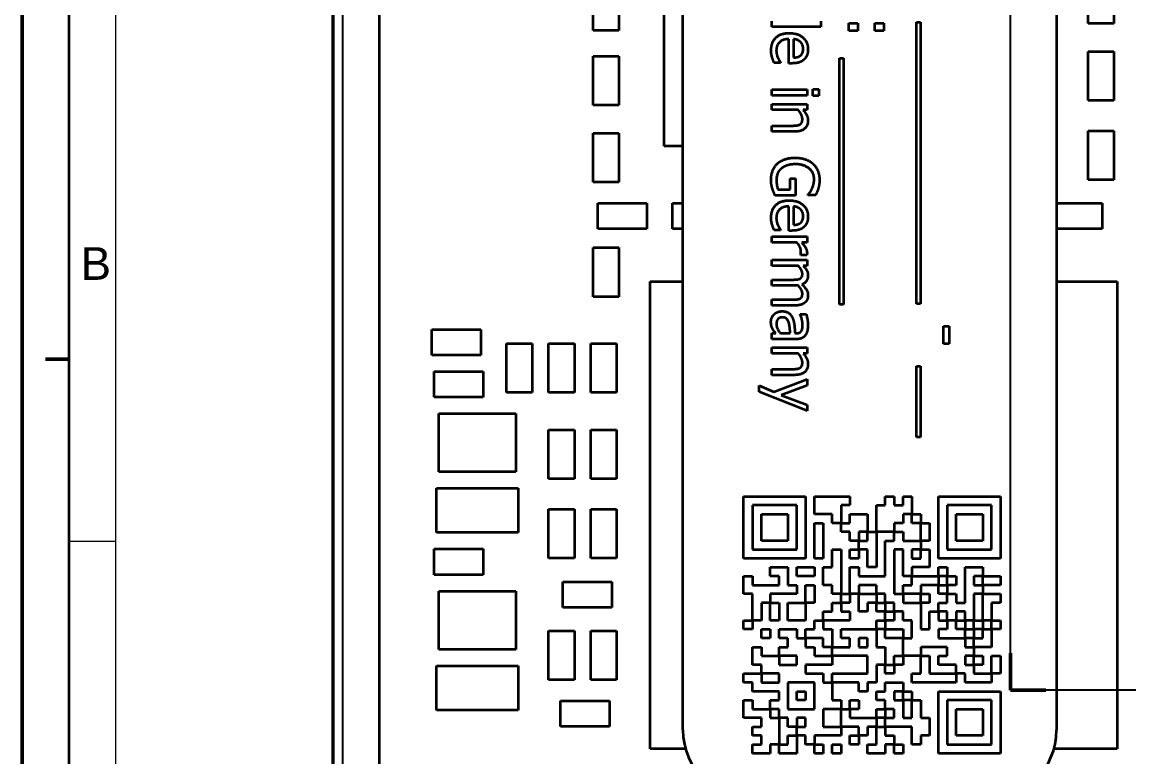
# Model space of a CAD drawing. Header units: millimetres. Extents: x 0 to 119, y 0 to 84.
# Drawn here: x 0 to 23.7, y 50.89 to 66.62 of the extents above; entities that cross this region are included whole.
import ezdxf

# ---------------------------------------------------------------- set-up
doc = ezdxf.new("R2010")
doc.units = ezdxf.units.MM
doc.header["$LTSCALE"] = 0.2
doc.layers.get('0').update_dxf_attribs({"lineweight": 25})
for name, color, linetype, lineweight in [('001', 7, 'Continuous', 50), ('Bemaßung (ISO)', 7, 'Continuous', 18), ('Schnittlinie (ISO)', 7, 'Continuous', 25), ('Sichtbar (ISO)', 7, 'Continuous', 35), ('Sichtbar schmal (ISO)', 7, 'Continuous', 25)]:
    doc.layers.add(name, color=color, linetype=linetype, lineweight=lineweight)
doc.layers.add('Symbole(DIN)', color=3, linetype='Continuous', lineweight=25, true_color=0x00ff00)
doc.styles.add('Aktuell-DIN', font='arial.ttf')
doc.styles.add('Notiztext (DIN)', font='isocpeur.ttf')
doc.dimstyles.new('Standard (DIN)', dxfattribs={"dimscale": 0.2, "dimtxt": 3.5, "dimasz": 2.5, "dimexe": 1, "dimexo": 0, "dimgap": 0.7, "dimtad": 1, "dimtoh": 1, "dimrnd": 1e-08, "dimtxsty": 'Notiztext (DIN)', "dimcen": 0.09, "dimdle": 10, "dimclrd": 256, "dimclre": 256, "dimclrt": 256, "dimazin": 2, "dimtfac": 0.514286, "dimtdec": 4, "dimtmove": 0, "dimatfit": 3, "dimfxl": 1, "dimtolj": 1, "dimlwd": -1, "dimlwe": -1, "dimarcsym": 0})

# ---------------------------------------------------------------- blocks, each defined once
blk = doc.blocks.new('*D25')
at = {"layer": 'Bemaßung (ISO)', "transparency": 16777216}
for p, q in [((35.951, 54.448), (35.951, 39.921)), ((6.651, 46.663), (6.651, 39.921)), ((7.151, 40.121), (35.451, 40.121))]:
    blk.add_line(p, q, dxfattribs=at)
for points in [[(7.151, 40.204), (7.151, 40.037), (6.651, 40.121)], [(35.451, 40.204), (35.451, 40.037), (35.951, 40.121)]]:
    blk.add_solid(points, dxfattribs=at)
at = {"layer": 'Defpoints', "color": 0, "transparency": 16777216}
for p in [(35.951, 54.448), (6.651, 46.663), (35.951, 40.121)]:
    blk.add_point(p, dxfattribs=at)
at = {"layer": 'Bemaßung (ISO)', "transparency": 16777216, "insert": (20.513, 41.101), "char_height": 0.7, "attachment_point": 1, "style": 'Notiztext (DIN)'}
blk.add_mtext('\\A1;29,3', dxfattribs=at)
blk = doc.blocks.new('2DTransSchnitt0')
at = {"layer": 'Schnittlinie (ISO)', "linetype": 'Continuous'}
for p, q in [((105.83, 261.59), (105.83, 384.3)), ((161.75, 261.56), (105.83, 261.59))]:
    blk.add_line(p, q, dxfattribs=at)
at = {"layer": 'Schnittlinie (ISO)', "linetype": 'Continuous', "lineweight": 50}
for p, q in [((105.83, 261.59), (105.83, 265.53)), ((109.62, 261.59), (105.83, 261.59))]:
    blk.add_line(p, q, dxfattribs=at)
blk = doc.blocks.new('Ränder Basler-A2')
at = {"layer": '001'}
for p, q in [((0, 0), (0, 420)), ((2.5, 297), (5, 297))]:
    blk.add_line(p, q, dxfattribs=at)
at = {"layer": '001', "color": 7, "linetype": 'Continuous', "lineweight": 35}
blk.add_line((5, 415), (5, 5), dxfattribs=at)
at = {"layer": '001', "color": 7, "linetype": 'Continuous', "lineweight": 18}
for p, q in [((10, 410), (10, 10)), ((5, 277.53), (10, 277.53))]:
    blk.add_line(p, q, dxfattribs=at)
at = {"layer": 'Symbole(DIN)', "color": 250, "true_color": 0x3f3f3f, "insert": (6.26, 307.24), "char_height": 3.5, "attachment_point": 4, "style": 'Aktuell-DIN'}
blk.add_mtext('\\fArial|b0|i0;B', dxfattribs=at)

msp = doc.modelspace()

# ---------------------------------------------------------------- linework, layer by layer
at = {"layer": 'Sichtbar (ISO)'}
for p, q in [((6.6506, 46.6625), (6.6506, 73.2625)), ((7.6506, 47.9625), (7.6506, 71.9625)), ((13.7506, 63.9625), (13.7506, 71.9625)), ((14.1506, 51.4625), (14.1506, 68.4625)), ((22.1506, 68.4625), (22.1506, 51.4625)), ((22.8256, 66.5875), (22.8256, 67.6375)), ((23.3756, 67.6375), (23.3756, 66.5875)), ((12.2256, 66.4375), (12.2256, 67.4875)), ((12.7756, 67.4875), (12.7756, 66.4375)), ((16.0577, 66.5119), (16.0577, 66.6384)), ((17.1023, 66.6384), (17.1023, 66.5119)), ((19.1497, 60.5873), (19.1497, 66.6116)), ((19.1497, 66.6116), (19.2364, 66.6116)), ((19.2364, 66.6116), (19.2364, 60.5873)), ((12.7756, 66.4375), (12.2256, 66.4375)), ((17.1023, 66.5119), (16.0577, 66.5119)), ((17.7042, 66.4293), (17.7042, 66.5897)), ((17.7042, 66.5897), (17.8954, 66.5897)), ((17.8954, 66.4293), (17.7042, 66.4293)), ((17.8954, 66.5897), (17.8954, 66.4293)), ((18.2633, 66.4293), (18.2633, 66.5897)), ((18.2633, 66.5897), (18.4546, 66.5897)), ((18.4546, 66.4293), (18.2633, 66.4293)), ((18.4546, 66.5897), (18.4546, 66.4293)), ((23.3756, 66.5875), (22.8256, 66.5875)), ((16.4199, 65.7332), (16.4199, 66.2526)), ((16.5164, 66.2526), (16.5164, 65.8564)), ((22.8256, 64.9375), (22.8256, 65.9875)), ((22.8256, 65.9875), (23.3756, 65.9875)), ((23.3756, 65.9875), (23.3756, 64.9375)), ((12.2256, 64.8375), (12.2256, 65.8875)), ((12.2256, 65.8875), (12.7756, 65.8875)), ((12.7756, 65.8875), (12.7756, 64.8375)), ((16.2417, 65.7469), (16.1039, 65.7469)), ((16.2417, 65.7542), (16.2417, 65.7469)), ((16.4888, 65.7332), (16.4199, 65.7332)), ((17.5032, 60.5735), (17.5032, 65.8474)), ((17.5032, 65.8474), (17.5899, 65.8474)), ((17.5899, 65.8474), (17.5899, 60.5735)), ((16.9329, 65.0379), (16.9329, 65.1813)), ((16.9329, 65.1813), (17.0642, 65.1813)), ((17.0642, 65.1813), (17.0642, 65.0379)), ((16.0577, 65.0468), (16.0577, 65.1732)), ((16.0577, 65.1732), (16.8081, 65.1732)), ((16.8081, 65.0468), (16.0577, 65.0468)), ((16.8081, 65.1732), (16.8081, 65.0468)), ((17.0642, 65.0379), (16.9329, 65.0379)), ((12.7756, 64.8375), (12.2256, 64.8375)), ((16.0577, 64.8612), (16.8081, 64.8612)), ((16.0577, 64.7348), (16.0577, 64.8612)), ((16.6185, 64.7348), (16.0577, 64.7348)), ((16.8081, 64.7348), (16.7246, 64.7348)), ((16.8081, 64.8612), (16.8081, 64.7348)), ((23.3756, 64.9375), (22.8256, 64.9375)), ((12.2256, 64.2375), (12.7756, 64.2375)), ((12.2256, 63.1875), (12.2256, 64.2375)), ((12.7756, 64.2375), (12.7756, 63.1875)), ((16.0577, 64.2721), (16.0577, 64.3985)), ((16.0577, 64.3985), (16.4856, 64.3985)), ((16.5447, 64.2721), (16.0577, 64.2721)), ((22.8256, 63.2375), (22.8256, 64.2875)), ((22.8256, 64.2875), (23.3756, 64.2875)), ((23.3756, 64.2875), (23.3756, 63.2375)), ((14.1506, 63.9625), (13.7506, 63.9625)), ((12.7756, 63.1875), (12.2256, 63.1875)), ((16.4442, 63.0354), (16.4442, 63.2672)), ((16.4442, 63.2672), (16.5609, 63.2672)), ((16.5609, 63.2672), (16.5609, 62.9042)), ((23.3756, 63.2375), (22.8256, 63.2375)), ((16.5609, 62.9042), (16.1242, 62.9042)), ((16.1857, 63.0354), (16.4442, 63.0354)), ((16.8292, 62.9082), (16.8292, 62.9196)), ((16.9896, 62.9082), (16.8292, 62.9082)), ((12.3256, 62.1875), (12.3256, 62.7375)), ((12.3256, 62.7375), (13.3756, 62.7375)), ((13.3756, 62.7375), (13.3756, 62.1875)), ((13.9256, 62.1875), (13.9256, 62.7375)), ((13.9256, 62.7375), (14.1506, 62.7375)), ((16.4199, 62.1513), (16.4199, 62.6708)), ((16.5164, 62.6708), (16.5164, 62.2745)), ((22.1506, 62.7375), (23.1256, 62.7375)), ((23.1256, 62.7375), (23.1256, 62.1875)), ((13.3756, 62.1875), (12.3256, 62.1875)), ((14.1506, 62.1875), (13.9256, 62.1875)), ((16.2417, 62.1651), (16.1039, 62.1651)), ((16.2417, 62.1724), (16.2417, 62.1651)), ((16.4888, 62.1513), (16.4199, 62.1513)), ((23.1256, 62.1875), (22.1506, 62.1875)), ((16.0577, 61.8969), (16.0577, 62.0233)), ((16.0577, 62.0233), (16.8081, 62.0233)), ((16.5901, 61.8969), (16.0577, 61.8969)), ((16.8081, 61.8969), (16.6963, 61.8969)), ((16.8081, 62.0233), (16.8081, 61.8969)), ((12.2256, 61.7875), (12.7756, 61.7875)), ((12.2256, 60.7375), (12.2256, 61.7875)), ((12.7756, 61.7875), (12.7756, 60.7375)), ((16.6728, 61.6254), (16.6728, 61.6319)), ((16.8041, 61.6254), (16.6728, 61.6254)), ((16.0577, 61.5273), (16.8081, 61.5273)), ((16.0577, 61.4009), (16.0577, 61.5273)), ((16.6185, 61.4009), (16.0577, 61.4009)), ((16.8081, 61.4009), (16.7254, 61.4009)), ((16.8081, 61.5273), (16.8081, 61.4009)), ((13.4506, 61.0625), (14.1506, 61.0625)), ((13.4506, 51.0625), (13.4506, 61.0625)), ((16.0577, 60.9755), (16.0577, 61.1019)), ((16.0577, 61.1019), (16.4921, 61.1019)), ((16.552, 60.9755), (16.0577, 60.9755)), ((22.1506, 61.0625), (23.4506, 61.0625)), ((23.4506, 61.0625), (23.4506, 51.0625)), ((12.7756, 60.7375), (12.2256, 60.7375)), ((16.0577, 60.55), (16.0577, 60.6764)), ((16.0577, 60.6764), (16.4921, 60.6764)), ((16.552, 60.55), (16.0577, 60.55)), ((17.5899, 60.5735), (17.5032, 60.5735)), ((19.2364, 60.5873), (19.1497, 60.5873)), ((16.6631, 60.3653), (16.7919, 60.3653)), ((16.6631, 60.358), (16.6631, 60.3653)), ((8.7756, 59.4875), (8.7756, 60.0375)), ((8.7756, 60.0375), (9.8256, 60.0375)), ((9.8256, 60.0375), (9.8256, 59.4875)), ((19.7275, 59.7291), (19.7275, 60.1076)), ((19.7275, 60.1076), (19.849, 60.1076)), ((19.849, 60.1076), (19.849, 59.7291)), ((10.3756, 58.6875), (10.3756, 59.7375)), ((10.3756, 59.7375), (10.9256, 59.7375)), ((10.9256, 59.7375), (10.9256, 58.6875)), ((11.2756, 58.6875), (11.2756, 59.7375)), ((11.2756, 59.7375), (11.8256, 59.7375)), ((11.8256, 59.7375), (11.8256, 58.6875)), ((12.1756, 59.7375), (12.7256, 59.7375)), ((12.1756, 58.6875), (12.1756, 59.7375)), ((12.7256, 59.7375), (12.7256, 58.6875)), ((16.0577, 59.828), (16.0577, 59.9544)), ((16.0577, 59.9544), (16.1371, 59.9544)), ((16.5707, 59.828), (16.0577, 59.828)), ((16.2425, 59.9544), (16.4507, 59.9544)), ((16.5512, 59.9544), (16.5755, 59.9544)), ((19.849, 59.7291), (19.7275, 59.7291)), ((16.0577, 59.6505), (16.8081, 59.6505)), ((16.0577, 59.5241), (16.0577, 59.6505)), ((16.6185, 59.5241), (16.0577, 59.5241)), ((16.8081, 59.5241), (16.7246, 59.5241)), ((16.8081, 59.6505), (16.8081, 59.5241)), ((9.8256, 59.4875), (8.7756, 59.4875)), ((8.8256, 58.5875), (8.8256, 59.1375)), ((8.8256, 59.1375), (9.8756, 59.1375)), ((9.8756, 59.1375), (9.8756, 58.5875)), ((16.0577, 59.0614), (16.0577, 59.1878)), ((16.0577, 59.1878), (16.4856, 59.1878)), ((16.5447, 59.0614), (16.0577, 59.0614)), ((19.1497, 57.7283), (19.1497, 59.2502)), ((19.1497, 59.2502), (19.2364, 59.2502)), ((19.2364, 59.2502), (19.2364, 57.7283)), ((15.7814, 58.6983), (15.7814, 58.8337)), ((15.7814, 58.8337), (16.0942, 58.6991)), ((16.0942, 58.6991), (16.8081, 58.9714)), ((16.8081, 58.8353), (16.2522, 58.6303)), ((16.8081, 58.9714), (16.8081, 58.8353)), ((9.8756, 58.5875), (8.8256, 58.5875)), ((10.9256, 58.6875), (10.3756, 58.6875)), ((11.8256, 58.6875), (11.2756, 58.6875)), ((12.7256, 58.6875), (12.1756, 58.6875)), ((16.8081, 58.2948), (15.7814, 58.6983)), ((16.2522, 58.6303), (16.8081, 58.426)), ((16.8081, 58.426), (16.8081, 58.2948)), ((8.9256, 56.9875), (8.9256, 58.2375)), ((8.9256, 58.2375), (10.5756, 58.2375)), ((10.5756, 58.2375), (10.5756, 56.9875)), ((11.2756, 56.8375), (11.2756, 57.8875)), ((11.2756, 57.8875), (11.8256, 57.8875)), ((11.8256, 57.8875), (11.8256, 56.8375)), ((12.1756, 56.8375), (12.1756, 57.8875)), ((12.1756, 57.8875), (12.7256, 57.8875)), ((12.7256, 57.8875), (12.7256, 56.8375)), ((19.2364, 57.7283), (19.1497, 57.7283)), ((10.5756, 56.9875), (8.9256, 56.9875)), ((11.8256, 56.8375), (11.2756, 56.8375)), ((12.7256, 56.8375), (12.1756, 56.8375)), ((8.8756, 55.6875), (8.8756, 56.6375)), ((8.8756, 56.6375), (10.6256, 56.6375)), ((10.6256, 56.6375), (10.6256, 55.6875)), ((15.4506, 55.1349), (15.4506, 56.4625)), ((15.4506, 56.4625), (16.7782, 56.4625)), ((16.7782, 56.4625), (16.7782, 55.1349)), ((16.9679, 56.0832), (16.9679, 56.4625)), ((16.9679, 56.4625), (17.7265, 56.4625)), ((17.7265, 56.4625), (17.7265, 56.2729)), ((18.4851, 56.2729), (18.4851, 56.4625)), ((18.4851, 56.4625), (18.6748, 56.4625)), ((18.6748, 56.4625), (18.6748, 56.2729)), ((18.8644, 56.2729), (18.8644, 56.4625)), ((18.8644, 56.4625), (19.0541, 56.4625)), ((19.0541, 56.4625), (19.0541, 56.0832)), ((19.6231, 56.4625), (20.9506, 56.4625)), ((19.6231, 55.1349), (19.6231, 56.4625)), ((20.9506, 56.4625), (20.9506, 55.1349)), ((11.2756, 55.1375), (11.2756, 56.1875)), ((11.2756, 56.1875), (11.8256, 56.1875)), ((11.8256, 56.1875), (11.8256, 55.1375)), ((12.1756, 55.1375), (12.1756, 56.1875)), ((12.1756, 56.1875), (12.7256, 56.1875)), ((12.7256, 56.1875), (12.7256, 55.1375)), ((16.5886, 56.2729), (15.6403, 56.2729)), ((15.6403, 56.2729), (15.6403, 55.3246)), ((16.5886, 55.3246), (16.5886, 56.2729)), ((17.7265, 56.2729), (17.5369, 56.2729)), ((17.5369, 56.2729), (17.5369, 55.8935)), ((18.2955, 55.7039), (18.2955, 56.2729)), ((18.2955, 56.2729), (18.4851, 56.2729)), ((18.6748, 56.2729), (18.8644, 56.2729)), ((20.761, 56.2729), (19.8127, 56.2729)), ((19.8127, 56.2729), (19.8127, 55.3246)), ((20.761, 55.3246), (20.761, 56.2729)), ((15.83, 56.0832), (16.3989, 56.0832)), ((15.83, 55.5142), (15.83, 56.0832)), ((16.3989, 56.0832), (16.3989, 55.5142)), ((17.3472, 56.0832), (16.9679, 56.0832)), ((17.3472, 55.8935), (17.3472, 56.0832)), ((17.7265, 55.8935), (17.7265, 56.0832)), ((17.7265, 56.0832), (18.1058, 56.0832)), ((18.1058, 56.0832), (18.1058, 55.7039)), ((19.0541, 56.0832), (18.8644, 56.0832)), ((18.8644, 56.0832), (18.8644, 55.8935)), ((19.0541, 56.0832), (19.2438, 56.0832)), ((19.0541, 55.8935), (19.0541, 56.0832)), ((19.2438, 56.0832), (19.2438, 55.8935)), ((20.0024, 56.0832), (20.5713, 56.0832)), ((20.0024, 55.5142), (20.0024, 56.0832)), ((20.5713, 56.0832), (20.5713, 55.5142)), ((16.9679, 55.8935), (17.1575, 55.8935)), ((16.9679, 55.1349), (16.9679, 55.8935)), ((17.1575, 55.8935), (17.1575, 55.1349)), ((17.5369, 55.8935), (17.3472, 55.8935)), ((17.5369, 55.7039), (17.5369, 55.8935)), ((17.5369, 55.8935), (17.7265, 55.8935)), ((17.7265, 55.7039), (17.5369, 55.7039)), ((17.7265, 55.5142), (17.7265, 55.7039)), ((18.1058, 55.7039), (17.9162, 55.7039)), ((17.9162, 55.7039), (17.9162, 55.5142)), ((18.1058, 55.7039), (18.2955, 55.7039)), ((18.1058, 55.5142), (18.1058, 55.7039)), ((18.6748, 55.7039), (18.2955, 55.7039)), ((18.2955, 55.7039), (18.2955, 54.9453)), ((18.8644, 55.8935), (18.6748, 55.8935)), ((18.6748, 55.8935), (18.6748, 55.7039)), ((18.6748, 55.5142), (18.6748, 55.7039)), ((18.6748, 55.7039), (18.8644, 55.7039)), ((18.8644, 55.7039), (18.8644, 55.5142)), ((19.2438, 55.8935), (19.0541, 55.8935)), ((19.2438, 55.8935), (19.4334, 55.8935)), ((19.2438, 55.5142), (19.2438, 55.8935)), ((19.4334, 55.8935), (19.4334, 55.5142)), ((10.6256, 55.6875), (8.8756, 55.6875)), ((16.3989, 55.5142), (15.83, 55.5142)), ((17.9162, 55.5142), (17.7265, 55.5142)), ((17.9162, 55.3246), (17.9162, 55.5142)), ((17.9162, 55.5142), (18.1058, 55.5142)), ((18.4851, 54.7556), (18.4851, 55.5142)), ((18.4851, 55.5142), (18.6748, 55.5142)), ((18.8644, 55.5142), (19.2438, 55.5142)), ((19.4334, 55.5142), (19.2438, 55.5142)), ((19.2438, 55.5142), (19.2438, 55.3246)), ((20.5713, 55.5142), (20.0024, 55.5142)), ((8.8256, 54.7875), (8.8256, 55.3375)), ((8.8256, 55.3375), (9.8756, 55.3375)), ((9.8756, 55.3375), (9.8756, 54.7875)), ((15.6403, 55.3246), (16.5886, 55.3246)), ((17.3472, 54.9453), (17.3472, 55.3246)), ((17.3472, 55.3246), (17.5369, 55.3246)), ((17.5369, 55.3246), (17.5369, 54.3763)), ((17.7265, 55.1349), (17.7265, 55.3246)), ((17.7265, 55.3246), (17.9162, 55.3246)), ((18.1058, 55.3246), (17.9162, 55.3246)), ((17.9162, 55.3246), (17.9162, 55.1349)), ((18.1058, 54.9453), (18.1058, 55.3246)), ((18.8644, 55.3246), (18.6748, 55.3246)), ((18.6748, 55.3246), (18.6748, 54.3763)), ((18.8644, 54.7556), (18.8644, 55.3246)), ((19.2438, 55.3246), (19.0541, 55.3246)), ((19.0541, 55.3246), (19.0541, 55.1349)), ((19.2438, 55.3246), (19.4334, 55.3246)), ((19.2438, 55.1349), (19.2438, 55.3246)), ((19.4334, 55.3246), (19.4334, 54.9453)), ((19.8127, 55.3246), (20.761, 55.3246)), ((11.8256, 55.1375), (11.2756, 55.1375)), ((12.7256, 55.1375), (12.1756, 55.1375)), ((16.7782, 55.1349), (15.4506, 55.1349)), ((17.1575, 55.1349), (16.9679, 55.1349)), ((17.9162, 55.1349), (17.7265, 55.1349)), ((19.0541, 55.1349), (19.2438, 55.1349)), ((20.9506, 55.1349), (19.6231, 55.1349)), ((9.8756, 54.7875), (8.8256, 54.7875)), ((15.4506, 54.3763), (15.4506, 54.7556)), ((15.4506, 54.7556), (15.6403, 54.7556)), ((15.6403, 54.7556), (15.6403, 54.566)), ((16.0196, 54.7556), (16.0196, 54.9453)), ((16.0196, 54.9453), (16.3989, 54.9453)), ((16.2093, 54.7556), (16.0196, 54.7556)), ((16.2093, 54.566), (16.2093, 54.7556)), ((16.3989, 54.9453), (16.3989, 54.566)), ((16.5886, 54.7556), (16.5886, 54.9453)), ((16.5886, 54.9453), (16.9679, 54.9453)), ((16.9679, 54.7556), (16.5886, 54.7556)), ((16.9679, 54.9453), (16.9679, 54.7556)), ((17.1575, 54.566), (17.1575, 54.9453)), ((17.1575, 54.9453), (17.3472, 54.9453)), ((17.7265, 54.3763), (17.7265, 54.9453)), ((17.7265, 54.9453), (17.9162, 54.9453)), ((17.9162, 54.9453), (17.9162, 54.7556)), ((17.9162, 54.7556), (18.4851, 54.7556)), ((18.2955, 54.9453), (18.1058, 54.9453)), ((19.0541, 54.7556), (18.8644, 54.7556)), ((19.4334, 54.9453), (19.0541, 54.9453)), ((19.0541, 54.9453), (19.0541, 54.7556)), ((19.0541, 54.7556), (19.6231, 54.7556)), ((19.0541, 54.566), (19.0541, 54.7556)), ((19.6231, 54.7556), (19.6231, 54.9453)), ((19.6231, 54.9453), (19.8127, 54.9453)), ((19.8127, 54.7556), (19.6231, 54.7556)), ((19.6231, 54.7556), (19.6231, 54.566)), ((19.8127, 54.9453), (19.8127, 54.7556)), ((19.8127, 54.7556), (20.0024, 54.7556)), ((19.8127, 54.566), (19.8127, 54.7556)), ((20.0024, 54.7556), (20.0024, 54.566)), ((20.192, 54.1866), (20.192, 54.9453)), ((20.192, 54.9453), (20.5713, 54.9453)), ((20.3817, 54.7556), (20.3817, 54.566)), ((20.5713, 54.7556), (20.3817, 54.7556)), ((20.5713, 54.9453), (20.5713, 54.7556)), ((20.5713, 54.7556), (20.9506, 54.7556)), ((20.5713, 54.566), (20.5713, 54.7556)), ((20.9506, 54.7556), (20.9506, 54.566)), ((11.5756, 54.0875), (11.5756, 54.6375)), ((11.5756, 54.6375), (12.6256, 54.6375)), ((12.6256, 54.6375), (12.6256, 54.0875)), ((15.6403, 54.566), (16.2093, 54.566)), ((16.3989, 54.566), (16.5886, 54.566)), ((16.5886, 54.566), (16.5886, 54.3763)), ((16.7782, 54.566), (16.9679, 54.566)), ((16.7782, 54.1866), (16.7782, 54.566)), ((16.9679, 54.566), (16.9679, 54.1866)), ((17.3472, 54.566), (17.1575, 54.566)), ((17.3472, 54.3763), (17.3472, 54.566)), ((18.2955, 54.566), (17.9162, 54.566)), ((17.9162, 54.566), (17.9162, 54.3763)), ((18.2955, 54.3763), (18.2955, 54.566)), ((18.8644, 54.3763), (18.8644, 54.566)), ((18.8644, 54.566), (19.0541, 54.566)), ((19.6231, 54.566), (19.2438, 54.566)), ((19.2438, 54.566), (19.2438, 54.3763)), ((19.6231, 54.3763), (19.6231, 54.566)), ((19.6231, 54.566), (19.8127, 54.566)), ((20.0024, 54.566), (19.8127, 54.566)), ((19.8127, 54.566), (19.8127, 54.3763)), ((20.3817, 54.566), (20.5713, 54.566)), ((20.9506, 54.566), (20.5713, 54.566)), ((20.5713, 54.566), (20.5713, 54.3763)), ((8.9256, 53.1875), (8.9256, 54.4375)), ((8.9256, 54.4375), (10.5756, 54.4375)), ((10.5756, 54.4375), (10.5756, 53.1875)), ((15.6403, 54.3763), (15.4506, 54.3763)), ((15.6403, 53.8073), (15.6403, 54.3763)), ((16.5886, 54.3763), (16.0196, 54.3763)), ((16.0196, 54.3763), (16.0196, 54.1866)), ((17.5369, 54.3763), (17.3472, 54.3763)), ((17.5369, 54.1866), (17.5369, 54.3763)), ((17.5369, 54.3763), (17.7265, 54.3763)), ((17.9162, 54.3763), (17.7265, 54.3763)), ((17.7265, 54.3763), (17.7265, 54.1866)), ((17.9162, 53.997), (17.9162, 54.3763)), ((17.9162, 54.3763), (18.2955, 54.3763)), ((18.4851, 54.3763), (18.2955, 54.3763)), ((18.2955, 54.3763), (18.2955, 54.1866)), ((18.4851, 54.1866), (18.4851, 54.3763)), ((18.6748, 54.3763), (18.8644, 54.3763)), ((18.8644, 54.3763), (18.8644, 54.1866)), ((19.2438, 54.3763), (18.8644, 54.3763)), ((19.2438, 54.3763), (19.4334, 54.3763)), ((19.2438, 54.1866), (19.2438, 54.3763)), ((19.4334, 54.3763), (19.4334, 54.1866)), ((19.8127, 54.3763), (19.6231, 54.3763)), ((19.8127, 54.3763), (20.0024, 54.3763)), ((19.8127, 54.1866), (19.8127, 54.3763)), ((20.0024, 54.3763), (20.0024, 54.1866)), ((20.5713, 54.3763), (20.3817, 54.3763)), ((20.3817, 54.3763), (20.3817, 53.8073)), ((20.5713, 54.3763), (20.9506, 54.3763)), ((20.5713, 53.8073), (20.5713, 54.3763)), ((20.9506, 54.3763), (20.9506, 54.1866)), ((12.6256, 54.0875), (11.5756, 54.0875)), ((16.0196, 54.1866), (15.83, 54.1866)), ((15.83, 54.1866), (15.83, 53.8073)), ((16.0196, 54.1866), (16.2093, 54.1866)), ((16.0196, 53.8073), (16.0196, 54.1866)), ((16.2093, 54.1866), (16.2093, 53.8073)), ((16.3989, 53.8073), (16.3989, 54.1866)), ((16.3989, 54.1866), (16.7782, 54.1866)), ((16.9679, 54.1866), (16.7782, 54.1866)), ((16.7782, 54.1866), (16.7782, 53.8073)), ((17.3472, 53.997), (17.3472, 54.1866)), ((17.3472, 54.1866), (17.5369, 54.1866)), ((17.7265, 54.1866), (17.5369, 54.1866)), ((17.5369, 54.1866), (17.5369, 53.997)), ((18.2955, 54.1866), (18.1058, 54.1866)), ((18.1058, 54.1866), (18.1058, 53.997)), ((18.2955, 54.1866), (18.4851, 54.1866)), ((18.2955, 53.997), (18.2955, 54.1866)), ((18.6748, 54.1866), (18.4851, 54.1866)), ((18.4851, 54.1866), (18.4851, 53.997)), ((18.6748, 53.997), (18.6748, 54.1866)), ((18.8644, 54.1866), (19.2438, 54.1866)), ((19.2438, 54.1866), (19.2438, 53.6177)), ((19.4334, 54.1866), (19.2438, 54.1866)), ((19.6231, 53.997), (19.6231, 54.1866)), ((19.6231, 54.1866), (19.8127, 54.1866)), ((20.0024, 54.1866), (20.192, 54.1866)), ((20.9506, 54.1866), (20.761, 54.1866)), ((20.761, 54.1866), (20.761, 53.8073)), ((15.4506, 53.6177), (15.4506, 53.8073)), ((15.4506, 53.8073), (15.6403, 53.8073)), ((15.6403, 53.8073), (15.6403, 53.6177)), ((15.83, 53.8073), (15.6403, 53.8073)), ((16.2093, 53.8073), (16.0196, 53.8073)), ((16.7782, 53.8073), (16.3989, 53.8073)), ((16.9679, 53.6177), (16.9679, 53.8073)), ((16.9679, 53.8073), (17.1575, 53.8073)), ((17.1575, 53.8073), (17.1575, 53.997)), ((17.1575, 53.997), (17.3472, 53.997)), ((17.7265, 53.8073), (17.1575, 53.8073)), ((17.1575, 53.8073), (17.1575, 53.6177)), ((17.5369, 53.997), (17.7265, 53.997)), ((17.7265, 53.997), (17.7265, 53.8073)), ((18.1058, 53.997), (17.9162, 53.997)), ((18.4851, 53.997), (18.2955, 53.997)), ((18.2955, 53.6177), (18.2955, 53.8073)), ((18.2955, 53.8073), (18.4851, 53.8073)), ((18.4851, 53.997), (18.6748, 53.997)), ((18.4851, 53.8073), (18.4851, 53.997)), ((18.6748, 53.8073), (18.4851, 53.8073)), ((18.4851, 53.8073), (18.4851, 53.6177)), ((18.6748, 53.997), (18.6748, 53.8073)), ((18.8644, 53.997), (18.6748, 53.997)), ((18.8644, 53.8073), (18.8644, 53.997)), ((19.0541, 53.8073), (18.8644, 53.8073)), ((19.0541, 53.428), (19.0541, 53.8073)), ((19.4334, 53.6177), (19.4334, 53.997)), ((19.4334, 53.997), (19.6231, 53.997)), ((19.6231, 53.997), (19.6231, 53.8073)), ((19.8127, 53.997), (19.6231, 53.997)), ((19.6231, 53.8073), (19.8127, 53.8073)), ((19.8127, 53.8073), (19.8127, 53.997)), ((19.8127, 53.8073), (19.8127, 53.6177)), ((20.0024, 53.8073), (19.8127, 53.8073)), ((20.192, 53.997), (20.0024, 53.997)), ((20.0024, 53.997), (20.0024, 53.8073)), ((20.0024, 53.6177), (20.0024, 53.8073)), ((20.0024, 53.8073), (20.192, 53.8073)), ((20.192, 53.8073), (20.192, 53.997)), ((20.3817, 53.8073), (20.192, 53.8073)), ((20.192, 53.8073), (20.192, 53.6177)), ((20.3817, 53.8073), (20.5713, 53.8073)), ((20.3817, 53.6177), (20.3817, 53.8073)), ((20.761, 53.8073), (20.5713, 53.8073)), ((20.5713, 53.8073), (20.5713, 53.6177)), ((20.761, 53.8073), (20.9506, 53.8073)), ((20.761, 53.6177), (20.761, 53.8073)), ((20.9506, 53.8073), (20.9506, 53.6177)), ((11.2756, 53.5875), (11.8256, 53.5875)), ((11.2756, 52.5375), (11.2756, 53.5875)), ((11.8256, 53.5875), (11.8256, 52.5375)), ((12.1756, 53.5875), (12.7256, 53.5875)), ((12.1756, 52.5375), (12.1756, 53.5875)), ((12.7256, 53.5875), (12.7256, 52.5375)), ((15.6403, 53.6177), (15.4506, 53.6177)), ((15.83, 53.6177), (16.0196, 53.6177)), ((15.83, 53.428), (15.83, 53.6177)), ((16.0196, 53.6177), (16.0196, 53.428)), ((16.2093, 53.428), (16.2093, 53.6177)), ((16.2093, 53.6177), (16.5886, 53.6177)), ((16.5886, 53.6177), (16.5886, 53.428)), ((16.7782, 53.428), (16.7782, 53.6177)), ((16.7782, 53.6177), (16.9679, 53.6177)), ((17.1575, 53.6177), (17.3472, 53.6177)), ((17.3472, 53.6177), (17.3472, 53.2384)), ((17.5369, 53.428), (17.5369, 53.6177)), ((17.5369, 53.6177), (18.2955, 53.6177)), ((18.4851, 53.6177), (18.2955, 53.6177)), ((18.2955, 53.6177), (18.2955, 53.2384)), ((18.4851, 53.428), (18.4851, 53.6177)), ((18.4851, 53.6177), (18.8644, 53.6177)), ((18.8644, 53.6177), (18.8644, 53.428)), ((19.2438, 53.6177), (19.4334, 53.6177)), ((19.6231, 53.6177), (19.6231, 53.428)), ((19.8127, 53.6177), (19.6231, 53.6177)), ((20.192, 53.6177), (20.0024, 53.6177)), ((20.192, 53.428), (20.192, 53.6177)), ((20.192, 53.6177), (20.3817, 53.6177)), ((20.5713, 53.6177), (20.3817, 53.6177)), ((20.3817, 53.6177), (20.3817, 53.428)), ((20.5713, 53.428), (20.5713, 53.6177)), ((20.5713, 53.6177), (20.761, 53.6177)), ((20.9506, 53.6177), (20.761, 53.6177)), ((20.761, 53.6177), (20.761, 53.2384)), ((16.0196, 53.428), (15.83, 53.428)), ((16.3989, 53.428), (16.2093, 53.428)), ((16.3989, 53.2384), (16.3989, 53.428)), ((16.5886, 53.428), (16.7782, 53.428)), ((16.7782, 53.428), (16.7782, 53.2384)), ((17.1575, 53.428), (16.7782, 53.428)), ((17.1575, 53.2384), (17.1575, 53.428)), ((17.7265, 53.428), (17.5369, 53.428)), ((17.7265, 53.2384), (17.7265, 53.428)), ((18.1058, 53.428), (17.9162, 53.428)), ((17.9162, 53.428), (17.9162, 53.2384)), ((18.1058, 53.2384), (18.1058, 53.428)), ((18.8644, 53.428), (18.4851, 53.428)), ((18.8644, 53.428), (19.0541, 53.428)), ((18.8644, 53.0487), (18.8644, 53.428)), ((19.6231, 53.428), (20.192, 53.428)), ((20.192, 53.428), (20.192, 53.2384)), ((20.3817, 53.428), (20.192, 53.428)), ((20.3817, 53.2384), (20.3817, 53.428)), ((20.3817, 53.428), (20.5713, 53.428)), ((10.5756, 53.1875), (8.9256, 53.1875)), ((15.6403, 52.8591), (15.6403, 53.2384)), ((15.6403, 53.2384), (15.83, 53.2384)), ((15.83, 53.2384), (15.83, 53.0487)), ((16.2093, 53.0487), (16.2093, 53.2384)), ((16.2093, 53.2384), (16.3989, 53.2384)), ((16.7782, 53.2384), (16.9679, 53.2384)), ((16.9679, 53.2384), (16.9679, 53.0487)), ((17.3472, 53.2384), (17.1575, 53.2384)), ((17.3472, 53.2384), (17.7265, 53.2384)), ((17.3472, 53.0487), (17.3472, 53.2384)), ((17.9162, 53.2384), (18.1058, 53.2384)), ((18.2955, 53.2384), (18.4851, 53.2384)), ((18.4851, 53.2384), (18.4851, 52.8591)), ((19.2438, 53.2384), (19.2438, 53.0487)), ((19.8127, 53.2384), (19.2438, 53.2384)), ((19.8127, 53.0487), (19.8127, 53.2384)), ((20.192, 53.2384), (20.3817, 53.2384)), ((20.3817, 53.2384), (20.3817, 53.0487)), ((20.761, 53.2384), (20.3817, 53.2384)), ((15.83, 52.8591), (15.6403, 52.8591)), ((15.83, 53.0487), (16.2093, 53.0487)), ((15.83, 52.6694), (15.83, 52.8591)), ((16.5886, 53.0487), (16.2093, 53.0487)), ((16.2093, 53.0487), (16.2093, 52.8591)), ((16.2093, 52.8591), (16.5886, 52.8591)), ((16.5886, 52.8591), (16.5886, 53.0487)), ((17.3472, 52.8591), (16.7782, 52.8591)), ((16.7782, 52.8591), (16.7782, 52.6694)), ((16.9679, 53.0487), (17.3472, 53.0487)), ((17.3472, 53.0487), (17.3472, 52.8591)), ((18.1058, 53.0487), (17.3472, 53.0487)), ((18.1058, 52.6694), (18.1058, 53.0487)), ((18.4851, 52.8591), (18.2955, 52.8591)), ((18.2955, 52.8591), (18.2955, 52.4798)), ((18.4851, 52.8591), (18.6748, 52.8591)), ((18.4851, 52.6694), (18.4851, 52.8591)), ((18.6748, 53.0487), (18.8644, 53.0487)), ((18.6748, 52.8591), (18.6748, 53.0487)), ((18.6748, 52.8591), (18.6748, 52.6694)), ((18.8644, 52.8591), (18.6748, 52.8591)), ((18.8644, 53.0487), (18.8644, 52.8591)), ((19.2438, 53.0487), (18.8644, 53.0487)), ((19.2438, 52.6694), (19.2438, 53.0487)), ((19.2438, 53.0487), (19.4334, 53.0487)), ((19.4334, 53.0487), (19.4334, 52.6694)), ((19.6231, 53.0487), (19.8127, 53.0487)), ((19.6231, 52.8591), (19.6231, 53.0487)), ((20.0024, 52.8591), (19.6231, 52.8591)), ((20.0024, 52.6694), (20.0024, 52.8591)), ((20.192, 53.0487), (20.192, 52.8591)), ((20.3817, 53.0487), (20.192, 53.0487)), ((20.192, 52.8591), (20.3817, 52.8591)), ((20.3817, 53.0487), (20.5713, 53.0487)), ((20.3817, 52.8591), (20.3817, 53.0487)), ((20.3817, 52.8591), (20.3817, 52.6694)), ((20.5713, 52.8591), (20.3817, 52.8591)), ((20.5713, 53.0487), (20.5713, 52.8591)), ((20.761, 53.0487), (20.9506, 53.0487)), ((20.761, 52.6694), (20.761, 53.0487)), ((20.9506, 53.0487), (20.9506, 52.6694)), ((8.8756, 51.8875), (8.8756, 52.8375)), ((8.8756, 52.8375), (10.6256, 52.8375)), ((10.6256, 52.8375), (10.6256, 51.8875)), ((15.4506, 52.4798), (15.4506, 52.6694)), ((15.4506, 52.6694), (15.83, 52.6694)), ((16.2093, 52.6694), (15.83, 52.6694)), ((15.83, 52.6694), (15.83, 52.4798)), ((16.2093, 52.4798), (16.2093, 52.6694)), ((16.7782, 52.6694), (17.1575, 52.6694)), ((17.1575, 52.6694), (17.1575, 52.4798)), ((17.3472, 52.6694), (18.1058, 52.6694)), ((17.3472, 52.4798), (17.3472, 52.6694)), ((18.6748, 52.6694), (18.4851, 52.6694)), ((19.0541, 52.6694), (19.2438, 52.6694)), ((19.0541, 52.4798), (19.0541, 52.6694)), ((19.4334, 52.6694), (20.0024, 52.6694)), ((20.0024, 52.6694), (20.0024, 52.4798)), ((20.192, 52.6694), (20.0024, 52.6694)), ((20.192, 52.4798), (20.192, 52.6694)), ((20.3817, 52.6694), (20.761, 52.6694)), ((20.761, 52.6694), (20.761, 52.4798)), ((20.9506, 52.6694), (20.761, 52.6694)), ((11.8256, 52.5375), (11.2756, 52.5375)), ((12.7256, 52.5375), (12.1756, 52.5375)), ((15.6403, 52.4798), (15.4506, 52.4798)), ((15.6403, 52.2901), (15.6403, 52.4798)), ((15.83, 52.4798), (16.2093, 52.4798)), ((16.9679, 52.4798), (16.3989, 52.4798)), ((16.3989, 52.4798), (16.3989, 51.9108)), ((16.9679, 51.9108), (16.9679, 52.4798)), ((17.1575, 52.4798), (17.3472, 52.4798)), ((17.3472, 52.4798), (17.3472, 52.1004)), ((17.9162, 52.4798), (17.3472, 52.4798)), ((17.9162, 52.2901), (17.9162, 52.4798)), ((18.2955, 52.4798), (18.1058, 52.4798)), ((18.1058, 52.4798), (18.1058, 52.2901)), ((18.4851, 52.2901), (18.4851, 52.4798)), ((18.4851, 52.4798), (18.8644, 52.4798)), ((18.8644, 52.4798), (18.8644, 52.2901)), ((20.0024, 52.4798), (19.0541, 52.4798)), ((20.761, 52.4798), (20.192, 52.4798)), ((16.2093, 52.2901), (15.6403, 52.2901)), ((16.2093, 52.1004), (16.2093, 52.2901)), ((16.5886, 52.2901), (16.7782, 52.2901)), ((16.5886, 52.1004), (16.5886, 52.2901)), ((16.7782, 52.2901), (16.7782, 52.1004)), ((18.1058, 52.2901), (17.9162, 52.2901)), ((18.2955, 52.1004), (18.2955, 52.2901)), ((18.2955, 52.2901), (18.4851, 52.2901)), ((18.8644, 52.2901), (18.6748, 52.2901)), ((18.6748, 52.2901), (18.6748, 52.1004)), ((18.8644, 52.2901), (19.0541, 52.2901)), ((18.8644, 52.1004), (18.8644, 52.2901)), ((19.0541, 52.2901), (19.0541, 52.1004)), ((19.6231, 50.9625), (19.6231, 52.2901)), ((19.6231, 52.2901), (20.9506, 52.2901)), ((20.9506, 52.2901), (20.9506, 50.9625)), ((11.5256, 51.5375), (11.5256, 52.0875)), ((11.5256, 52.0875), (12.5756, 52.0875)), ((12.5756, 52.0875), (12.5756, 51.5375)), ((15.4506, 51.7211), (15.4506, 52.1004)), ((15.4506, 52.1004), (15.6403, 52.1004)), ((15.6403, 52.1004), (15.6403, 51.9108)), ((15.6403, 51.9108), (16.0196, 51.9108)), ((16.0196, 51.9108), (16.0196, 52.1004)), ((16.0196, 52.1004), (16.2093, 52.1004)), ((16.2093, 51.9108), (16.0196, 51.9108)), ((16.0196, 51.9108), (16.0196, 51.7211)), ((16.2093, 51.7211), (16.2093, 51.9108)), ((16.3989, 51.9108), (16.9679, 51.9108)), ((16.7782, 52.1004), (16.5886, 52.1004)), ((17.5369, 51.9108), (17.1575, 51.9108)), ((17.1575, 51.9108), (17.1575, 51.5315)), ((17.3472, 52.1004), (17.5369, 52.1004)), ((17.5369, 52.1004), (17.5369, 51.9108)), ((17.5369, 51.9108), (17.7265, 51.9108)), ((17.5369, 51.5315), (17.5369, 51.9108)), ((17.7265, 51.9108), (17.7265, 52.1004)), ((17.7265, 52.1004), (17.9162, 52.1004)), ((17.9162, 51.9108), (17.7265, 51.9108)), ((17.7265, 51.9108), (17.7265, 51.7211)), ((17.9162, 52.1004), (17.9162, 51.9108)), ((18.4851, 52.1004), (18.2955, 52.1004)), ((18.2955, 51.7211), (18.2955, 51.9108)), ((18.2955, 51.9108), (18.4851, 51.9108)), ((18.4851, 51.9108), (18.4851, 52.1004)), ((18.6748, 51.9108), (18.4851, 51.9108)), ((18.4851, 51.9108), (18.4851, 51.7211)), ((18.6748, 52.1004), (18.8644, 52.1004)), ((18.6748, 51.7211), (18.6748, 51.9108)), ((19.0541, 52.1004), (18.8644, 52.1004)), ((18.8644, 52.1004), (18.8644, 51.7211)), ((19.0541, 52.1004), (19.2438, 52.1004)), ((19.0541, 51.7211), (19.0541, 52.1004)), ((19.2438, 52.1004), (19.2438, 51.7211)), ((19.8127, 52.1004), (19.8127, 51.1522)), ((20.761, 52.1004), (19.8127, 52.1004)), ((20.0024, 51.3418), (20.0024, 51.9108)), ((20.0024, 51.9108), (20.5713, 51.9108)), ((20.5713, 51.9108), (20.5713, 51.3418)), ((20.761, 51.1522), (20.761, 52.1004)), ((10.6256, 51.8875), (8.8756, 51.8875)), ((15.83, 51.7211), (15.4506, 51.7211)), ((15.83, 51.5315), (15.83, 51.7211)), ((16.0196, 51.7211), (16.2093, 51.7211)), ((16.3989, 51.7211), (16.2093, 51.7211)), ((16.2093, 51.7211), (16.2093, 51.1522)), ((16.3989, 51.5315), (16.3989, 51.7211)), ((16.7782, 51.7211), (16.5886, 51.7211)), ((16.5886, 51.7211), (16.5886, 51.5315)), ((16.7782, 51.5315), (16.7782, 51.7211)), ((17.7265, 51.7211), (18.2955, 51.7211)), ((18.4851, 51.7211), (18.2955, 51.7211)), ((18.2955, 51.7211), (18.2955, 51.5315)), ((18.4851, 51.7211), (18.6748, 51.7211)), ((18.4851, 51.5315), (18.4851, 51.7211)), ((18.8644, 51.7211), (19.0541, 51.7211)), ((19.2438, 51.7211), (19.4334, 51.7211)), ((19.4334, 51.7211), (19.4334, 51.3418)), ((12.5756, 51.5375), (11.5256, 51.5375)), ((15.6403, 51.3418), (15.6403, 51.5315)), ((15.6403, 51.5315), (15.83, 51.5315)), ((16.5886, 51.5315), (16.3989, 51.5315)), ((16.5886, 51.5315), (16.7782, 51.5315)), ((16.5886, 51.3418), (16.5886, 51.5315)), ((17.1575, 51.5315), (17.5369, 51.5315)), ((17.5369, 51.5315), (17.5369, 51.3418)), ((17.9162, 51.5315), (17.5369, 51.5315)), ((17.9162, 51.3418), (17.9162, 51.5315)), ((18.2955, 51.5315), (18.1058, 51.5315)), ((18.1058, 51.5315), (18.1058, 51.3418)), ((18.2955, 51.1522), (18.2955, 51.5315)), ((18.2955, 51.5315), (18.4851, 51.5315)), ((19.0541, 51.5315), (18.4851, 51.5315)), ((18.4851, 51.5315), (18.4851, 51.3418)), ((19.0541, 51.1522), (19.0541, 51.5315)), ((15.83, 51.3418), (15.6403, 51.3418)), ((15.83, 51.1522), (15.83, 51.3418)), ((16.3989, 51.3418), (16.5886, 51.3418)), ((16.3989, 51.1522), (16.3989, 51.3418)), ((16.7782, 51.3418), (16.5886, 51.3418)), ((16.5886, 51.3418), (16.5886, 50.9625)), ((16.7782, 51.1522), (16.7782, 51.3418)), ((17.5369, 51.3418), (16.9679, 51.3418)), ((16.9679, 51.3418), (16.9679, 51.1522)), ((17.7265, 51.1522), (17.7265, 51.3418)), ((17.7265, 51.3418), (17.9162, 51.3418)), ((18.1058, 51.3418), (17.9162, 51.3418)), ((17.9162, 51.3418), (17.9162, 51.1522)), ((18.4851, 51.3418), (18.6748, 51.3418)), ((18.6748, 51.3418), (18.6748, 51.1522)), ((19.4334, 51.3418), (19.2438, 51.3418)), ((19.2438, 51.3418), (19.2438, 51.1522)), ((20.5713, 51.3418), (20.0024, 51.3418)), ((14.205, 51.0625), (13.4506, 51.0625)), ((15.6403, 50.9625), (15.6403, 51.1522)), ((15.6403, 51.1522), (15.83, 51.1522)), ((16.0196, 50.9625), (15.6403, 50.9625)), ((16.2093, 51.1522), (16.0196, 51.1522)), ((16.0196, 51.1522), (16.0196, 50.9625)), ((16.2093, 50.9625), (16.2093, 51.1522)), ((16.2093, 51.1522), (16.3989, 51.1522)), ((16.5886, 50.9625), (16.2093, 50.9625)), ((16.9679, 51.1522), (16.7782, 51.1522)), ((16.9679, 51.1522), (17.1575, 51.1522)), ((16.9679, 50.9625), (16.9679, 51.1522)), ((17.1575, 50.9625), (16.9679, 50.9625)), ((17.1575, 51.1522), (17.1575, 50.9625)), ((17.3472, 51.1522), (17.5369, 51.1522)), ((17.3472, 50.9625), (17.3472, 51.1522)), ((17.5369, 50.9625), (17.3472, 50.9625)), ((17.5369, 51.1522), (17.5369, 50.9625)), ((17.9162, 51.1522), (17.7265, 51.1522)), ((18.1058, 50.9625), (18.1058, 51.1522)), ((18.1058, 51.1522), (18.2955, 51.1522)), ((18.4851, 50.9625), (18.1058, 50.9625)), ((18.6748, 51.1522), (18.4851, 51.1522)), ((18.4851, 51.1522), (18.4851, 50.9625)), ((18.6748, 51.1522), (18.8644, 51.1522)), ((18.6748, 50.9625), (18.6748, 51.1522)), ((18.8644, 50.9625), (18.6748, 50.9625)), ((18.8644, 51.1522), (18.8644, 50.9625)), ((19.2438, 51.1522), (19.0541, 51.1522)), ((20.9506, 50.9625), (19.6231, 50.9625)), ((19.8127, 51.1522), (20.761, 51.1522)), ((23.4506, 51.0625), (22.0963, 51.0625))]:
    msp.add_line(p, q, dxfattribs=at)
for centre, start, end in [((15.6506, 51.4625), 180, 270), ((20.6506, 51.4625), 270, 0)]:
    msp.add_arc(centre, 1.5, start, end, dxfattribs=at)
for points in [[(16.0407, 66.003), (16.0407, 66.1829), (16.2425, 66.3807), (16.4289, 66.3807)], [(16.4289, 66.3807), (16.612, 66.3807), (16.8292, 66.1886), (16.8292, 66.0338)], [(16.4199, 66.2526), (16.2895, 66.2526), (16.1509, 66.1213), (16.1509, 66.0046)], [(16.6663, 66.191), (16.6363, 66.2194), (16.5642, 66.2486), (16.5164, 66.2526)], [(16.7254, 66.0411), (16.7254, 66.0914), (16.6955, 66.1619), (16.6663, 66.191)], [(16.0618, 65.8612), (16.0512, 65.8977), (16.0407, 65.9576), (16.0407, 66.003)], [(16.1509, 66.0046), (16.1509, 65.9633), (16.1695, 65.8831), (16.1841, 65.8507)], [(16.5164, 65.8564), (16.5674, 65.858), (16.642, 65.879), (16.6671, 65.8993)], [(16.6671, 65.8993), (16.6955, 65.9212), (16.7254, 65.9901), (16.7254, 66.0411)], [(16.8292, 66.0338), (16.8292, 65.9641), (16.7887, 65.8564), (16.7457, 65.8166)], [(16.1039, 65.7469), (16.095, 65.7688), (16.069, 65.8353), (16.0618, 65.8612)], [(16.1841, 65.8507), (16.2003, 65.8166), (16.2287, 65.7696), (16.2417, 65.7542)], [(16.7457, 65.8166), (16.7028, 65.7761), (16.5788, 65.7332), (16.4888, 65.7332)], [(16.7092, 64.5403), (16.7092, 64.5873), (16.659, 64.687), (16.6185, 64.7348)], [(16.7246, 64.7348), (16.7757, 64.6781), (16.8292, 64.5687), (16.8292, 64.5071)], [(16.8292, 64.5071), (16.8292, 64.3969), (16.6833, 64.2721), (16.5447, 64.2721)], [(16.6533, 64.4228), (16.6817, 64.4382), (16.7092, 64.4933), (16.7092, 64.5403)], [(16.4856, 64.3985), (16.5374, 64.3985), (16.6266, 64.4082), (16.6533, 64.4228)], [(16.0383, 63.2364), (16.0383, 63.3426), (16.1031, 63.5184), (16.1687, 63.5816)], [(16.1687, 63.5816), (16.2352, 63.6448), (16.4313, 63.7121), (16.5585, 63.7121)], [(16.5626, 63.5735), (16.4621, 63.5735), (16.3113, 63.5265), (16.2595, 63.482)], [(16.5585, 63.7121), (16.6793, 63.7121), (16.8705, 63.644), (16.9386, 63.5808)], [(16.9605, 63.251), (16.9605, 63.3952), (16.7433, 63.5735), (16.5626, 63.5735)], [(16.9386, 63.5808), (17.0042, 63.52), (17.0755, 63.3418), (17.0755, 63.2356)], [(16.2595, 63.482), (16.2076, 63.439), (16.1533, 63.3175), (16.1533, 63.2413)], [(16.0674, 63.0516), (16.0528, 63.1011), (16.0383, 63.1805), (16.0383, 63.2364)], [(16.1242, 62.9042), (16.1128, 62.9293), (16.078, 63.0152), (16.0674, 63.0516)], [(16.1533, 63.2413), (16.1533, 63.1854), (16.1695, 63.0735), (16.1857, 63.0354)], [(16.8292, 62.9196), (16.8511, 62.9447), (16.8908, 62.9974), (16.9135, 63.046)], [(16.9135, 63.046), (16.9337, 63.0865), (16.9605, 63.191), (16.9605, 63.251)], [(17.048, 63.05), (17.0383, 63.016), (17.0026, 62.9333), (16.9896, 62.9082)], [(17.0755, 63.2356), (17.0755, 63.1846), (17.0609, 63.0922), (17.048, 63.05)], [(16.0407, 62.4212), (16.0407, 62.6011), (16.2425, 62.7988), (16.4289, 62.7988)], [(16.4199, 62.6708), (16.2895, 62.6708), (16.1509, 62.5395), (16.1509, 62.4228)], [(16.4289, 62.7988), (16.612, 62.7988), (16.8292, 62.6068), (16.8292, 62.452)], [(16.6663, 62.6092), (16.6363, 62.6375), (16.5642, 62.6667), (16.5164, 62.6708)], [(16.7254, 62.4593), (16.7254, 62.5095), (16.6955, 62.58), (16.6663, 62.6092)], [(16.0618, 62.2794), (16.0512, 62.3158), (16.0407, 62.3758), (16.0407, 62.4212)], [(16.1509, 62.4228), (16.1509, 62.3815), (16.1695, 62.3012), (16.1841, 62.2688)], [(16.6671, 62.3175), (16.6955, 62.3393), (16.7254, 62.4082), (16.7254, 62.4593)], [(16.8292, 62.452), (16.8292, 62.3823), (16.7887, 62.2745), (16.7457, 62.2348)], [(16.1039, 62.1651), (16.095, 62.187), (16.069, 62.2534), (16.0618, 62.2794)], [(16.1841, 62.2688), (16.2003, 62.2348), (16.2287, 62.1878), (16.2417, 62.1724)], [(16.7457, 62.2348), (16.7028, 62.1943), (16.5788, 62.1513), (16.4888, 62.1513)], [(16.5164, 62.2745), (16.5674, 62.2761), (16.642, 62.2972), (16.6671, 62.3175)], [(16.6784, 61.6999), (16.6784, 61.751), (16.6339, 61.8515), (16.5901, 61.8969)], [(16.6963, 61.8969), (16.7579, 61.828), (16.8081, 61.7251), (16.8081, 61.6764)], [(16.6728, 61.6319), (16.6768, 61.6465), (16.6784, 61.6781), (16.6784, 61.6999)], [(16.8081, 61.6764), (16.8081, 61.657), (16.8065, 61.6375), (16.8041, 61.6254)], [(16.7092, 61.2283), (16.7092, 61.2688), (16.6582, 61.3588), (16.6185, 61.4009)], [(16.7254, 61.4009), (16.7749, 61.3515), (16.8292, 61.2542), (16.8292, 61.1959)], [(16.6566, 61.123), (16.6833, 61.1359), (16.7092, 61.1854), (16.7092, 61.2283)], [(16.8292, 61.1959), (16.8292, 61.1294), (16.7684, 61.0265), (16.6995, 60.9998)], [(16.4921, 61.1019), (16.5439, 61.1019), (16.6323, 61.11), (16.6566, 61.123)], [(16.616, 60.9779), (16.6047, 60.9771), (16.5731, 60.9755), (16.552, 60.9755)], [(16.7092, 60.8029), (16.7092, 60.8418), (16.6614, 60.9309), (16.616, 60.9779)], [(16.6995, 60.9998), (16.7635, 60.9422), (16.8292, 60.8337), (16.8292, 60.7705)], [(16.4921, 60.6764), (16.5439, 60.6764), (16.6323, 60.6846), (16.6566, 60.6975)], [(16.6566, 60.6975), (16.6833, 60.7105), (16.7092, 60.7599), (16.7092, 60.8029)], [(16.8292, 60.7705), (16.8292, 60.7218), (16.7992, 60.6424), (16.7652, 60.6132)], [(16.7652, 60.6132), (16.7311, 60.5833), (16.629, 60.55), (16.552, 60.55)], [(16.0366, 60.1983), (16.0366, 60.2445), (16.0715, 60.328), (16.1031, 60.3596)], [(16.1031, 60.3596), (16.1339, 60.3896), (16.2246, 60.426), (16.2749, 60.426)], [(16.2838, 60.2956), (16.219, 60.2956), (16.1533, 60.2226), (16.1533, 60.1529)], [(16.2749, 60.426), (16.3527, 60.426), (16.4629, 60.3604), (16.4945, 60.2891)], [(16.4199, 60.1797), (16.4045, 60.2299), (16.3405, 60.2956), (16.2838, 60.2956)], [(16.4945, 60.2891), (16.5237, 60.2259), (16.5455, 60.0541), (16.5512, 59.9544)], [(16.7141, 60.1367), (16.7141, 60.1805), (16.6882, 60.2988), (16.6631, 60.358)], [(16.7919, 60.3653), (16.8016, 60.3304), (16.8259, 60.1999), (16.8259, 60.1359)], [(16.0731, 60.046), (16.0553, 60.0792), (16.0366, 60.1416), (16.0366, 60.1983)], [(16.1371, 59.9544), (16.1258, 59.9698), (16.0853, 60.0217), (16.0731, 60.046)], [(16.1533, 60.1529), (16.1533, 60.0938), (16.2044, 59.9965), (16.2425, 59.9544)], [(16.4507, 59.9544), (16.4467, 59.9998), (16.4329, 60.1367), (16.4199, 60.1797)], [(16.5755, 59.9544), (16.6193, 59.9544), (16.6736, 59.9811), (16.689, 60.0055)], [(16.689, 60.0055), (16.7044, 60.0298), (16.7141, 60.0995), (16.7141, 60.1367)], [(16.8259, 60.1359), (16.8259, 60.0581), (16.8016, 59.952), (16.77, 59.9098)], [(16.77, 59.9098), (16.7392, 59.8685), (16.6412, 59.828), (16.5707, 59.828)], [(16.7092, 59.3296), (16.7092, 59.3766), (16.659, 59.4763), (16.6185, 59.5241)], [(16.7246, 59.5241), (16.7757, 59.4674), (16.8292, 59.358), (16.8292, 59.2964)], [(16.8292, 59.2964), (16.8292, 59.1862), (16.6833, 59.0614), (16.5447, 59.0614)], [(16.6533, 59.2121), (16.6817, 59.2275), (16.7092, 59.2826), (16.7092, 59.3296)], [(16.4856, 59.1878), (16.5374, 59.1878), (16.6266, 59.1975), (16.6533, 59.2121)]]:
    msp.add_open_spline(points, degree=2, dxfattribs=at)
at = {"layer": 'Sichtbar schmal (ISO)'}
for p, q in [((6.6691, 73.2625), (6.6691, 46.6625)), ((6.869, 46.6625), (6.869, 73.2625))]:
    msp.add_line(p, q, dxfattribs=at)

# ---------------------------------------------------------------- block references
at = {"xscale": 0.2, "yscale": 0.2, "zscale": 0.2}
msp.add_blockref('Ränder Basler-A2', (0, 0), dxfattribs=at)
at = {"layer": 'Schnittlinie (ISO)', "xscale": 0.2, "yscale": 0.2, "zscale": 0.2}
msp.add_blockref('2DTransSchnitt0', (0, 0), dxfattribs=at)

# ---------------------------------------------------------------- dimensions: what is measured, and where the dimension line sits
at = {"layer": 'Bemaßung (ISO)'}
dim = msp.add_linear_dim(base=(35.9506, 40.1208), p1=(6.6506, 46.6625), p2=(35.9506, 54.4475), angle=180, dimstyle='Standard (DIN)', override={"dimgap": 0.7, "dimtoh": 0, "dimdec": 1, "dimtol": 0, "dimlim": 0, "dimtp": 0, "dimtm": 0, "dimtdec": 4, "dimtofl": 0, "dimatfit": 1}, dxfattribs=at)
dim.commit()
dim.dimension.update_dxf_attribs({"geometry": '*D25', "text_midpoint": (21.3006, 40.1208), "dimtype": 160})

doc.saveas('drawing.dxf')
